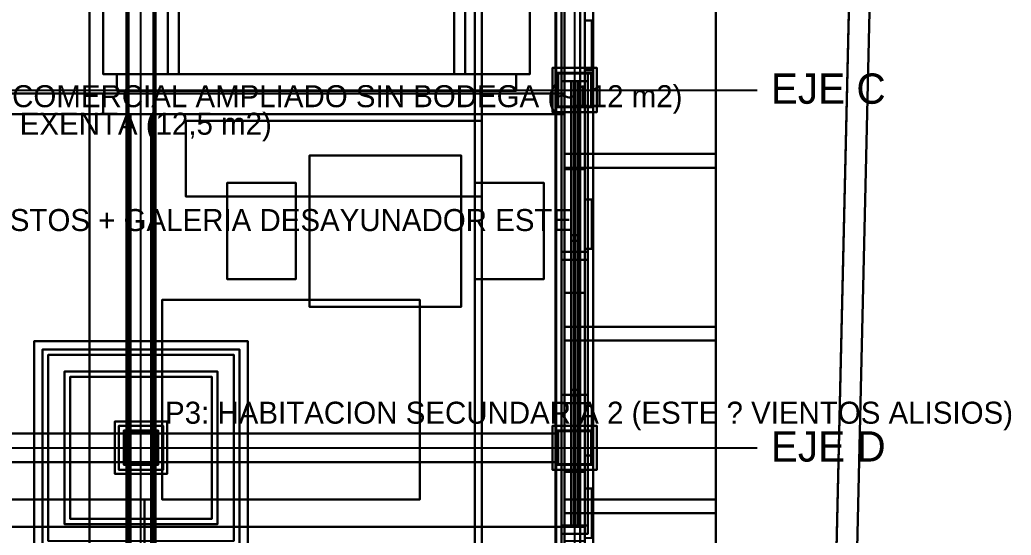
# Model space of a CAD drawing. Header units: metres. Extents: x -1 to 116, y -1 to 42.
# Drawn here: x 5.04 to 12.25, y 14.39 to 18.13 of the extents above; entities that cross this region are included whole.
import ezdxf

# ---------------------------------------------------------------- set-up
doc = ezdxf.new("R2010")
doc.units = ezdxf.units.M
for name, color, linetype in [('CARPINTERIA_RUSTICA_3D', 8, 'CONTINUOUS'), ('CERCA_PERIMETRAL_3D', 8, 'CONTINUOUS'), ('CLARABOYA_VENTILADA_3D', 4, 'CONTINUOUS'), ('COLUMNAS_3D', 1, 'CONTINUOUS'), ('CUBIERTA_CHALET_3D', 9, 'CONTINUOUS'), ('EJES_ESTRUCTURALES', 1, 'CONTINUOUS'), ('ESTRUCTURA_MADERA_CHALET_3D', 34, 'CONTINUOUS'), ('LOSA_PISO_3D', 8, 'CONTINUOUS'), ('MUROS_EXTERIORES_3D', 7, 'CONTINUOUS'), ('P2_COLUMNAS_3D', 1, 'CONTINUOUS'), ('P2_LOSA_PISO_3D', 8, 'CONTINUOUS'), ('P2_MOBILIARIO_SOCIAL_3D', 34, 'CONTINUOUS'), ('P2_MUROS_EXT_3D', 34, 'CONTINUOUS'), ('P2_ROTULOS', 6, 'CONTINUOUS'), ('P3_COLUMNAS_METAL_NEGRO_3D', 8, 'CONTINUOUS'), ('P3_LOSA_STEELDECK_3D', 8, 'CONTINUOUS'), ('P3_MOBILIARIO_PRIVADO_3D', 34, 'CONTINUOUS'), ('P3_MUROS_EXT_3D', 34, 'CONTINUOUS'), ('P3_MUROS_INT_3D', 6, 'CONTINUOUS'), ('P3_ROTULOS', 5, 'CONTINUOUS'), ('PB_MOBILIARIO_COMERCIAL_3D', 34, 'CONTINUOUS'), ('PB_TIMBER_FRAME_3D', 30, 'CONTINUOUS'), ('PB_ZOCALO_PIEDRA_3D', 8, 'CONTINUOUS'), ('RAMPA_BODEGA_AV4_3D', 8, 'CONTINUOUS'), ('ROTULOS_TEXTO', 2, 'CONTINUOUS'), ('TERRENO_3D', 3, 'CONTINUOUS')]:
    doc.layers.add(name, color=color, linetype=linetype)

msp = doc.modelspace()

# ---------------------------------------------------------------- linework, layer by layer
at = {"layer": 'CARPINTERIA_RUSTICA_3D', "color": 34}
for points in [[(9.15, 17.77, 3.55), (9.2, 17.77, 3.55), (9.2, 18.13, 3.55), (9.15, 18.13, 3.55)], [(9.15, 17.77, 5.25), (9.2, 17.77, 5.25), (9.2, 18.13, 5.25), (9.15, 18.13, 5.25)], [(9.15, 18.13, 3.55), (9.2, 18.13, 3.55), (9.2, 18.13, 5.25), (9.15, 18.13, 5.25)], [(9.15, 17.77, 3.55), (9.15, 18.13, 3.55), (9.15, 18.13, 5.25), (9.15, 17.77, 5.25)], [(9.2, 17.77, 3.55), (9.2, 18.13, 3.55), (9.2, 18.13, 5.25), (9.2, 17.77, 5.25)], [(8.98, 15.35, 3.55), (9.17, 15.35, 3.55), (9.17, 17.75, 3.55), (8.98, 17.75, 3.55)], [(8.98, 15.35, 3.61), (9.17, 15.35, 3.61), (9.17, 17.75, 3.61), (8.98, 17.75, 3.61)], [(8.98, 17.75, 3.55), (9.17, 17.75, 3.55), (9.17, 17.75, 3.61), (8.98, 17.75, 3.61)], [(8.98, 15.35, 3.55), (8.98, 17.75, 3.55), (8.98, 17.75, 3.61), (8.98, 15.35, 3.61)], [(8.98, 15.35, 5.19), (9.17, 15.35, 5.19), (9.17, 17.75, 5.19), (8.98, 17.75, 5.19)], [(8.98, 15.35, 5.25), (9.17, 15.35, 5.25), (9.17, 17.75, 5.25), (8.98, 17.75, 5.25)], [(8.98, 17.75, 5.19), (9.17, 17.75, 5.19), (9.17, 17.75, 5.25), (8.98, 17.75, 5.25)], [(8.98, 15.35, 5.19), (8.98, 17.75, 5.19), (8.98, 17.75, 5.25), (8.98, 15.35, 5.25)], [(8.98, 17.69, 3.61), (9.17, 17.69, 3.61), (9.17, 17.75, 3.61), (8.98, 17.75, 3.61)], [(8.98, 17.69, 5.19), (9.17, 17.69, 5.19), (9.17, 17.75, 5.19), (8.98, 17.75, 5.19)], [(8.98, 17.75, 3.61), (9.17, 17.75, 3.61), (9.17, 17.75, 5.19), (8.98, 17.75, 5.19)], [(8.98, 17.69, 3.61), (8.98, 17.75, 3.61), (8.98, 17.75, 5.19), (8.98, 17.69, 5.19)], [(9.15, 17.77, 3.55), (9.2, 17.77, 3.55), (9.2, 17.77, 5.25), (9.15, 17.77, 5.25)], [(9.17, 15.35, 3.55), (9.17, 17.75, 3.55), (9.17, 17.75, 3.61), (9.17, 15.35, 3.61)], [(9.17, 15.35, 5.19), (9.17, 17.75, 5.19), (9.17, 17.75, 5.25), (9.17, 15.35, 5.25)], [(9.17, 17.69, 3.61), (9.17, 17.75, 3.61), (9.17, 17.75, 5.19), (9.17, 17.69, 5.19)], [(8.98, 17.69, 3.61), (9.17, 17.69, 3.61), (9.17, 17.69, 5.19), (8.98, 17.69, 5.19)], [(9.05, 15.41, 4.38), (9.1, 15.41, 4.38), (9.1, 17.69, 4.38), (9.05, 17.69, 4.38)], [(9.05, 15.41, 4.42), (9.1, 15.41, 4.42), (9.1, 17.69, 4.42), (9.05, 17.69, 4.42)], [(9.05, 17.69, 4.38), (9.1, 17.69, 4.38), (9.1, 17.69, 4.42), (9.05, 17.69, 4.42)], [(9.05, 15.41, 4.38), (9.05, 17.69, 4.38), (9.05, 17.69, 4.42), (9.05, 15.41, 4.42)], [(9.1, 15.41, 4.38), (9.1, 17.69, 4.38), (9.1, 17.69, 4.42), (9.1, 15.41, 4.42)], [(9.15, 16.47, 6.9), (9.2, 16.47, 6.9), (9.2, 16.83, 6.9), (9.15, 16.83, 6.9)], [(9.15, 16.47, 8.15), (9.2, 16.47, 8.15), (9.2, 16.83, 8.15), (9.15, 16.83, 8.15)], [(9.15, 16.83, 6.9), (9.2, 16.83, 6.9), (9.2, 16.83, 8.15), (9.15, 16.83, 8.15)], [(9.15, 16.47, 6.9), (9.15, 16.83, 6.9), (9.15, 16.83, 8.15), (9.15, 16.47, 8.15)], [(9.2, 16.47, 6.9), (9.2, 16.83, 6.9), (9.2, 16.83, 8.15), (9.2, 16.47, 8.15)], [(9.05, 16.53, 3.61), (9.1, 16.53, 3.61), (9.1, 16.57, 3.61), (9.05, 16.57, 3.61)], [(9.05, 16.53, 5.19), (9.1, 16.53, 5.19), (9.1, 16.57, 5.19), (9.05, 16.57, 5.19)], [(9.05, 16.57, 3.61), (9.1, 16.57, 3.61), (9.1, 16.57, 5.19), (9.05, 16.57, 5.19)], [(9.05, 16.53, 3.61), (9.05, 16.57, 3.61), (9.05, 16.57, 5.19), (9.05, 16.53, 5.19)], [(9.1, 16.53, 3.61), (9.1, 16.57, 3.61), (9.1, 16.57, 5.19), (9.1, 16.53, 5.19)], [(9.05, 16.53, 3.61), (9.1, 16.53, 3.61), (9.1, 16.53, 5.19), (9.05, 16.53, 5.19)], [(8.98, 14.4, 6.9), (9.17, 14.4, 6.9), (9.17, 16.45, 6.9), (8.98, 16.45, 6.9)], [(8.98, 14.4, 6.96), (9.17, 14.4, 6.96), (9.17, 16.45, 6.96), (8.98, 16.45, 6.96)], [(8.98, 16.45, 6.9), (9.17, 16.45, 6.9), (9.17, 16.45, 6.96), (8.98, 16.45, 6.96)], [(8.98, 14.4, 6.9), (8.98, 16.45, 6.9), (8.98, 16.45, 6.96), (8.98, 14.4, 6.96)], [(8.98, 14.4, 8.09), (9.17, 14.4, 8.09), (9.17, 16.45, 8.09), (8.98, 16.45, 8.09)], [(8.98, 14.4, 8.15), (9.17, 14.4, 8.15), (9.17, 16.45, 8.15), (8.98, 16.45, 8.15)], [(8.98, 16.45, 8.09), (9.17, 16.45, 8.09), (9.17, 16.45, 8.15), (8.98, 16.45, 8.15)], [(8.98, 14.4, 8.09), (8.98, 16.45, 8.09), (8.98, 16.45, 8.15), (8.98, 14.4, 8.15)], [(8.98, 16.39, 6.96), (9.17, 16.39, 6.96), (9.17, 16.45, 6.96), (8.98, 16.45, 6.96)], [(8.98, 16.39, 8.09), (9.17, 16.39, 8.09), (9.17, 16.45, 8.09), (8.98, 16.45, 8.09)], [(8.98, 16.45, 6.96), (9.17, 16.45, 6.96), (9.17, 16.45, 8.09), (8.98, 16.45, 8.09)], [(8.98, 16.39, 6.96), (8.98, 16.45, 6.96), (8.98, 16.45, 8.09), (8.98, 16.39, 8.09)], [(9.15, 16.47, 6.9), (9.2, 16.47, 6.9), (9.2, 16.47, 8.15), (9.15, 16.47, 8.15)], [(9.17, 14.4, 6.9), (9.17, 16.45, 6.9), (9.17, 16.45, 6.96), (9.17, 14.4, 6.96)], [(9.17, 14.4, 8.09), (9.17, 16.45, 8.09), (9.17, 16.45, 8.15), (9.17, 14.4, 8.15)], [(9.17, 16.39, 6.96), (9.17, 16.45, 6.96), (9.17, 16.45, 8.09), (9.17, 16.39, 8.09)], [(8.98, 16.39, 6.96), (9.17, 16.39, 6.96), (9.17, 16.39, 8.09), (8.98, 16.39, 8.09)], [(9.05, 14.46, 7.505), (9.1, 14.46, 7.505), (9.1, 16.39, 7.505), (9.05, 16.39, 7.505)], [(9.05, 14.46, 7.545), (9.1, 14.46, 7.545), (9.1, 16.39, 7.545), (9.05, 16.39, 7.545)], [(9.05, 16.39, 7.505), (9.1, 16.39, 7.505), (9.1, 16.39, 7.545), (9.05, 16.39, 7.545)], [(9.05, 14.46, 7.505), (9.05, 16.39, 7.505), (9.05, 16.39, 7.545), (9.05, 14.46, 7.545)], [(9.1, 14.46, 7.505), (9.1, 16.39, 7.505), (9.1, 16.39, 7.545), (9.1, 14.46, 7.545)], [(8.98, 15.35, 3.61), (9.17, 15.35, 3.61), (9.17, 15.41, 3.61), (8.98, 15.41, 3.61)], [(8.98, 15.35, 5.19), (9.17, 15.35, 5.19), (9.17, 15.41, 5.19), (8.98, 15.41, 5.19)], [(8.98, 15.41, 3.61), (9.17, 15.41, 3.61), (9.17, 15.41, 5.19), (8.98, 15.41, 5.19)], [(8.98, 15.35, 3.61), (8.98, 15.41, 3.61), (8.98, 15.41, 5.19), (8.98, 15.35, 5.19)], [(9.05, 15.405, 6.96), (9.1, 15.405, 6.96), (9.1, 15.445, 6.96), (9.05, 15.445, 6.96)], [(9.05, 15.405, 8.09), (9.1, 15.405, 8.09), (9.1, 15.445, 8.09), (9.05, 15.445, 8.09)], [(9.05, 15.445, 6.96), (9.1, 15.445, 6.96), (9.1, 15.445, 8.09), (9.05, 15.445, 8.09)], [(9.05, 15.405, 6.96), (9.05, 15.445, 6.96), (9.05, 15.445, 8.09), (9.05, 15.405, 8.09)], [(9.05, 15.41, 4.38), (9.1, 15.41, 4.38), (9.1, 15.41, 4.42), (9.05, 15.41, 4.42)], [(9.1, 15.405, 6.96), (9.1, 15.445, 6.96), (9.1, 15.445, 8.09), (9.1, 15.405, 8.09)], [(9.17, 15.35, 3.61), (9.17, 15.41, 3.61), (9.17, 15.41, 5.19), (9.17, 15.35, 5.19)], [(8.98, 15.35, 3.55), (9.17, 15.35, 3.55), (9.17, 15.35, 3.61), (8.98, 15.35, 3.61)], [(8.98, 15.35, 5.19), (9.17, 15.35, 5.19), (9.17, 15.35, 5.25), (8.98, 15.35, 5.25)], [(8.98, 15.35, 3.61), (9.17, 15.35, 3.61), (9.17, 15.35, 5.19), (8.98, 15.35, 5.19)], [(9.05, 15.405, 6.96), (9.1, 15.405, 6.96), (9.1, 15.405, 8.09), (9.05, 15.405, 8.09)], [(9.15, 14.97, 3.55), (9.2, 14.97, 3.55), (9.2, 15.33, 3.55), (9.15, 15.33, 3.55)], [(9.15, 14.97, 5.25), (9.2, 14.97, 5.25), (9.2, 15.33, 5.25), (9.15, 15.33, 5.25)], [(9.15, 15.33, 3.55), (9.2, 15.33, 3.55), (9.2, 15.33, 5.25), (9.15, 15.33, 5.25)], [(9.15, 14.97, 3.55), (9.15, 15.33, 3.55), (9.15, 15.33, 5.25), (9.15, 14.97, 5.25)], [(9.2, 14.97, 3.55), (9.2, 15.33, 3.55), (9.2, 15.33, 5.25), (9.2, 14.97, 5.25)], [(9.15, 14.97, 3.55), (9.2, 14.97, 3.55), (9.2, 14.97, 5.25), (9.15, 14.97, 5.25)], [(9.15, 14.37, 3.85), (9.2, 14.37, 3.85), (9.2, 14.73, 3.85), (9.15, 14.73, 3.85)], [(9.15, 14.37, 5.25), (9.2, 14.37, 5.25), (9.2, 14.73, 5.25), (9.15, 14.73, 5.25)], [(9.15, 14.73, 3.85), (9.2, 14.73, 3.85), (9.2, 14.73, 5.25), (9.15, 14.73, 5.25)], [(9.15, 14.37, 3.85), (9.15, 14.73, 3.85), (9.15, 14.73, 5.25), (9.15, 14.37, 5.25)], [(9.2, 14.37, 3.85), (9.2, 14.73, 3.85), (9.2, 14.73, 5.25), (9.2, 14.37, 5.25)], [(8.98, 14.4, 6.96), (9.17, 14.4, 6.96), (9.17, 14.46, 6.96), (8.98, 14.46, 6.96)], [(8.98, 14.4, 8.09), (9.17, 14.4, 8.09), (9.17, 14.46, 8.09), (8.98, 14.46, 8.09)], [(8.98, 14.46, 6.96), (9.17, 14.46, 6.96), (9.17, 14.46, 8.09), (8.98, 14.46, 8.09)], [(8.98, 14.4, 6.96), (8.98, 14.46, 6.96), (8.98, 14.46, 8.09), (8.98, 14.4, 8.09)], [(9.05, 14.46, 7.505), (9.1, 14.46, 7.505), (9.1, 14.46, 7.545), (9.05, 14.46, 7.545)], [(9.17, 14.4, 6.96), (9.17, 14.46, 6.96), (9.17, 14.46, 8.09), (9.17, 14.4, 8.09)], [(8.98, 14.4, 6.9), (9.17, 14.4, 6.9), (9.17, 14.4, 6.96), (8.98, 14.4, 6.96)], [(8.98, 14.4, 8.09), (9.17, 14.4, 8.09), (9.17, 14.4, 8.15), (8.98, 14.4, 8.15)], [(8.98, 14.4, 6.96), (9.17, 14.4, 6.96), (9.17, 14.4, 8.09), (8.98, 14.4, 8.09)]]:
    msp.add_3dface(points, dxfattribs=at)
at = {"layer": 'CARPINTERIA_RUSTICA_3D', "color": 4}
for points in [[(9.07, 15.41, 3.61), (9.08, 15.41, 3.61), (9.08, 17.69, 3.61), (9.07, 17.69, 3.61)], [(9.07, 15.41, 5.19), (9.08, 15.41, 5.19), (9.08, 17.69, 5.19), (9.07, 17.69, 5.19)], [(9.07, 17.69, 3.61), (9.08, 17.69, 3.61), (9.08, 17.69, 5.19), (9.07, 17.69, 5.19)], [(9.07, 15.41, 3.61), (9.07, 17.69, 3.61), (9.07, 17.69, 5.19), (9.07, 15.41, 5.19)], [(9.08, 15.41, 3.61), (9.08, 17.69, 3.61), (9.08, 17.69, 5.19), (9.08, 15.41, 5.19)], [(9.07, 14.46, 6.96), (9.08, 14.46, 6.96), (9.08, 16.39, 6.96), (9.07, 16.39, 6.96)], [(9.07, 14.46, 8.09), (9.08, 14.46, 8.09), (9.08, 16.39, 8.09), (9.07, 16.39, 8.09)], [(9.07, 16.39, 6.96), (9.08, 16.39, 6.96), (9.08, 16.39, 8.09), (9.07, 16.39, 8.09)], [(9.07, 14.46, 6.96), (9.07, 16.39, 6.96), (9.07, 16.39, 8.09), (9.07, 14.46, 8.09)], [(9.08, 14.46, 6.96), (9.08, 16.39, 6.96), (9.08, 16.39, 8.09), (9.08, 14.46, 8.09)], [(9.07, 15.41, 3.61), (9.08, 15.41, 3.61), (9.08, 15.41, 5.19), (9.07, 15.41, 5.19)], [(9.07, 14.46, 6.96), (9.08, 14.46, 6.96), (9.08, 14.46, 8.09), (9.07, 14.46, 8.09)]]:
    msp.add_3dface(points, dxfattribs=at)
at = {"layer": 'CERCA_PERIMETRAL_3D', "color": 8}
for points in [[(10.8437, 8.5, -2.55), (10.9937, 8.5, -2.55), (11.3703, 24.9409), (11.2203, 24.9409)], [(10.8437, 8.5, -0.35), (10.9937, 8.5, -0.35), (11.3703, 24.9409, 2.2), (11.2203, 24.9409, 2.2)], [(10.8437, 8.5, -2.55), (11.2203, 24.9409), (11.2203, 24.9409, 2.2), (10.8437, 8.5, -0.35)], [(10.9937, 8.5, -2.55), (11.3703, 24.9409), (11.3703, 24.9409, 2.2), (10.9937, 8.5, -0.35)]]:
    msp.add_3dface(points, dxfattribs=at)
at = {"layer": 'CLARABOYA_VENTILADA_3D', "color": 9}
for points in [[(4, 8.15, 12.4994), (5.95, 8.15, 12.3194), (5.95, 14.65, 12.3194), (4, 14.65, 12.4994)], [(4, 8.15, 12.5994), (5.95, 8.15, 12.4194), (5.95, 14.65, 12.4194), (4, 14.65, 12.5994)], [(4, 14.65, 12.4994), (5.95, 14.65, 12.3194), (5.95, 14.65, 12.4194), (4, 14.65, 12.5994)], [(5.95, 8.15, 12.3194), (5.95, 14.65, 12.3194), (5.95, 14.65, 12.4194), (5.95, 8.15, 12.4194)]]:
    msp.add_3dface(points, dxfattribs=at)
at = {"layer": 'COLUMNAS_3D', "color": 1}
for points in [[(8.95, 17.5), (9.2, 17.5), (9.2, 17.75), (8.95, 17.75)], [(8.95, 17.5, 2.85), (9.2, 17.5, 2.85), (9.2, 17.75, 2.85), (8.95, 17.75, 2.85)], [(8.95, 17.75), (9.2, 17.75), (9.2, 17.75, 2.85), (8.95, 17.75, 2.85)], [(8.95, 17.5), (8.95, 17.75), (8.95, 17.75, 2.85), (8.95, 17.5, 2.85)], [(9.2, 17.5), (9.2, 17.75), (9.2, 17.75, 2.85), (9.2, 17.5, 2.85)], [(8.95, 17.5), (9.2, 17.5), (9.2, 17.5, 2.85), (8.95, 17.5, 2.85)], [(5.8, 14.9), (6.05, 14.9), (6.05, 15.15), (5.8, 15.15)], [(5.8, 14.9, 2.85), (6.05, 14.9, 2.85), (6.05, 15.15, 2.85), (5.8, 15.15, 2.85)], [(5.8, 15.15), (6.05, 15.15), (6.05, 15.15, 2.85), (5.8, 15.15, 2.85)], [(5.8, 14.9), (5.8, 15.15), (5.8, 15.15, 2.85), (5.8, 14.9, 2.85)], [(6.05, 14.9), (6.05, 15.15), (6.05, 15.15, 2.85), (6.05, 14.9, 2.85)], [(8.95, 14.9), (9.2, 14.9), (9.2, 15.15), (8.95, 15.15)], [(8.95, 14.9, 2.85), (9.2, 14.9, 2.85), (9.2, 15.15, 2.85), (8.95, 15.15, 2.85)], [(8.95, 15.15), (9.2, 15.15), (9.2, 15.15, 2.85), (8.95, 15.15, 2.85)], [(8.95, 14.9), (8.95, 15.15), (8.95, 15.15, 2.85), (8.95, 14.9, 2.85)], [(9.2, 14.9), (9.2, 15.15), (9.2, 15.15, 2.85), (9.2, 14.9, 2.85)], [(5.8, 14.9), (6.05, 14.9), (6.05, 14.9, 2.85), (5.8, 14.9, 2.85)], [(8.95, 14.9), (9.2, 14.9), (9.2, 14.9, 2.85), (8.95, 14.9, 2.85)]]:
    msp.add_3dface(points, dxfattribs=at)
at = {"layer": 'CUBIERTA_CHALET_3D', "color": 9}
for points in [[(4.85, 14.3, 11.6994), (5.55, 14.3, 11.262), (5.55, 24.71, 11.262), (4.85, 24.71, 11.6994)], [(4.85, 14.3, 11.8794), (5.55, 14.3, 11.442), (5.55, 24.71, 11.442), (4.85, 24.71, 11.8794)], [(5.55, 2, 11.262), (10.1, 2, 8.4189), (10.1, 24.71, 8.4189), (5.55, 24.71, 11.262)], [(5.55, 2, 11.442), (10.1, 2, 8.5989), (10.1, 24.71, 8.5989), (5.55, 24.71, 11.442)], [(5.55, 2, 11.262), (5.55, 24.71, 11.262), (5.55, 24.71, 11.442), (5.55, 2, 11.442)], [(5.55, 14.3, 11.262), (5.55, 24.71, 11.262), (5.55, 24.71, 11.442), (5.55, 14.3, 11.442)], [(10.1, 2, 8.4189), (10.1, 24.71, 8.4189), (10.1, 24.71, 8.5989), (10.1, 2, 8.5989)]]:
    msp.add_3dface(points, dxfattribs=at)
at = {"layer": 'EJES_ESTRUCTURALES', "color": 1}
for p, q in [((5.925, 1.8), (5.925, 25.51)), ((9.075, 1.8), (9.075, 25.51)), ((-0.6, 17.625), (10.4, 17.625)), ((-0.6, 15.025), (10.4, 15.025))]:
    msp.add_line(p, q, dxfattribs=at)
at = {"layer": 'ESTRUCTURA_MADERA_CHALET_3D', "color": 34}
for points in [[(9, 17.06, 8.9662), (10.1, 17.06, 8.2789), (10.1, 17.16, 8.2789), (9, 17.16, 8.9662)], [(9, 17.06, 9.1062), (10.1, 17.06, 8.4189), (10.1, 17.16, 8.4189), (9, 17.16, 9.1062)], [(9, 17.16, 8.9662), (10.1, 17.16, 8.2789), (10.1, 17.16, 8.4189), (9, 17.16, 9.1062)], [(9, 17.06, 8.9662), (9, 17.16, 8.9662), (9, 17.16, 9.1062), (9, 17.06, 9.1062)], [(10.1, 17.06, 8.2789), (10.1, 17.16, 8.2789), (10.1, 17.16, 8.4189), (10.1, 17.06, 8.4189)], [(9, 17.06, 8.9662), (10.1, 17.06, 8.2789), (10.1, 17.06, 8.4189), (9, 17.06, 9.1062)], [(9, 15.805, 8.9662), (10.1, 15.805, 8.2789), (10.1, 15.905, 8.2789), (9, 15.905, 8.9662)], [(9, 15.805, 9.1062), (10.1, 15.805, 8.4189), (10.1, 15.905, 8.4189), (9, 15.905, 9.1062)], [(9, 15.905, 8.9662), (10.1, 15.905, 8.2789), (10.1, 15.905, 8.4189), (9, 15.905, 9.1062)], [(9, 15.805, 8.9662), (9, 15.905, 8.9662), (9, 15.905, 9.1062), (9, 15.805, 9.1062)], [(10.1, 15.805, 8.2789), (10.1, 15.905, 8.2789), (10.1, 15.905, 8.4189), (10.1, 15.805, 8.4189)], [(9, 15.805, 8.9662), (10.1, 15.805, 8.2789), (10.1, 15.805, 8.4189), (9, 15.805, 9.1062)], [(9, 14.55, 8.9662), (10.1, 14.55, 8.2789), (10.1, 14.65, 8.2789), (9, 14.65, 8.9662)], [(9, 14.55, 9.1062), (10.1, 14.55, 8.4189), (10.1, 14.65, 8.4189), (9, 14.65, 9.1062)], [(9, 14.65, 8.9662), (10.1, 14.65, 8.2789), (10.1, 14.65, 8.4189), (9, 14.65, 9.1062)], [(9, 14.55, 8.9662), (9, 14.65, 8.9662), (9, 14.65, 9.1062), (9, 14.55, 9.1062)], [(10.1, 14.55, 8.2789), (10.1, 14.65, 8.2789), (10.1, 14.65, 8.4189), (10.1, 14.55, 8.4189)], [(9, 14.55, 8.9662), (10.1, 14.55, 8.2789), (10.1, 14.55, 8.4189), (9, 14.55, 9.1062)], [(0.45, 14.3, 8.67), (9.15, 14.3, 8.67), (9.15, 14.45, 8.67), (0.45, 14.45, 8.67)], [(0.45, 14.3, 8.85), (9.15, 14.3, 8.85), (9.15, 14.45, 8.85), (0.45, 14.45, 8.85)], [(0.45, 14.45, 8.67), (9.15, 14.45, 8.67), (9.15, 14.45, 8.85), (0.45, 14.45, 8.85)], [(9.15, 14.3, 8.67), (9.15, 14.45, 8.67), (9.15, 14.45, 8.85), (9.15, 14.3, 8.85)]]:
    msp.add_3dface(points, dxfattribs=at)
at = {"layer": 'LOSA_PISO_3D', "color": 8}
for points in [[(0.15, 10.35, -0.15), (9.15, 10.35, -0.15), (9.15, 24.71, -0.15), (0.15, 24.71, -0.15)], [(0.15, 10.35), (9.15, 10.35), (9.15, 24.71), (0.15, 24.71)], [(9.15, 10.35, -0.15), (9.15, 24.71, -0.15), (9.15, 24.71), (9.15, 10.35)]]:
    msp.add_3dface(points, dxfattribs=at)
at = {"layer": 'MUROS_EXTERIORES_3D', "color": 7}
for points in [[(9, 11.3, -2.55), (9.15, 11.3, -2.55), (9.15, 22.5), (9, 22.5)], [(9, 11.3), (9.15, 11.3), (9.15, 22.5), (9, 22.5)], [(9, 11.3, -2.55), (9, 22.5), (9, 22.5), (9, 11.3)], [(9.15, 11.3, -2.55), (9.15, 22.5), (9.15, 22.5), (9.15, 11.3)], [(9, 17.05), (9.15, 17.05), (9.15, 18.5), (9, 18.5)], [(9, 17.05, 2.85), (9.15, 17.05, 2.85), (9.15, 18.5, 2.85), (9, 18.5, 2.85)], [(9, 17.05), (9, 18.5), (9, 18.5, 2.85), (9, 17.05, 2.85)], [(9.15, 17.05), (9.15, 18.5), (9.15, 18.5, 2.85), (9.15, 17.05, 2.85)], [(9, 16.15), (9.15, 16.15), (9.15, 17.05), (9, 17.05)], [(9, 16.15, 1.1), (9.15, 16.15, 1.1), (9.15, 17.05, 1.1), (9, 17.05, 1.1)], [(9, 17.05), (9.15, 17.05), (9.15, 17.05, 1.1), (9, 17.05, 1.1)], [(9, 16.15), (9, 17.05), (9, 17.05, 1.1), (9, 16.15, 1.1)], [(9, 16.15, 2), (9.15, 16.15, 2), (9.15, 17.05, 2), (9, 17.05, 2)], [(9, 16.15, 2.85), (9.15, 16.15, 2.85), (9.15, 17.05, 2.85), (9, 17.05, 2.85)], [(9, 17.05, 2), (9.15, 17.05, 2), (9.15, 17.05, 2.85), (9, 17.05, 2.85)], [(9, 16.15, 2), (9, 17.05, 2), (9, 17.05, 2.85), (9, 16.15, 2.85)], [(9, 17.05), (9.15, 17.05), (9.15, 17.05, 2.85), (9, 17.05, 2.85)], [(9.15, 16.15), (9.15, 17.05), (9.15, 17.05, 1.1), (9.15, 16.15, 1.1)], [(9.15, 16.15, 2), (9.15, 17.05, 2), (9.15, 17.05, 2.85), (9.15, 16.15, 2.85)], [(9, 14.85), (9.15, 14.85), (9.15, 16.15), (9, 16.15)], [(9, 14.85, 2.85), (9.15, 14.85, 2.85), (9.15, 16.15, 2.85), (9, 16.15, 2.85)], [(9, 16.15), (9.15, 16.15), (9.15, 16.15, 2.85), (9, 16.15, 2.85)], [(9, 14.85), (9, 16.15), (9, 16.15, 2.85), (9, 14.85, 2.85)], [(9, 16.15), (9.15, 16.15), (9.15, 16.15, 1.1), (9, 16.15, 1.1)], [(9, 16.15, 2), (9.15, 16.15, 2), (9.15, 16.15, 2.85), (9, 16.15, 2.85)], [(9.15, 14.85), (9.15, 16.15), (9.15, 16.15, 2.85), (9.15, 14.85, 2.85)], [(9, 12.65), (9.15, 12.65), (9.15, 14.85), (9, 14.85)], [(9, 12.65, 1), (9.15, 12.65, 1), (9.15, 14.85, 1), (9, 14.85, 1)], [(9, 14.85), (9.15, 14.85), (9.15, 14.85, 1), (9, 14.85, 1)], [(9, 12.65), (9, 14.85), (9, 14.85, 1), (9, 12.65, 1)], [(9, 12.65, 2.1), (9.15, 12.65, 2.1), (9.15, 14.85, 2.1), (9, 14.85, 2.1)], [(9, 12.65, 2.85), (9.15, 12.65, 2.85), (9.15, 14.85, 2.85), (9, 14.85, 2.85)], [(9, 14.85, 2.1), (9.15, 14.85, 2.1), (9.15, 14.85, 2.85), (9, 14.85, 2.85)], [(9, 12.65, 2.1), (9, 14.85, 2.1), (9, 14.85, 2.85), (9, 12.65, 2.85)], [(9, 14.85), (9.15, 14.85), (9.15, 14.85, 2.85), (9, 14.85, 2.85)], [(9.15, 12.65), (9.15, 14.85), (9.15, 14.85, 1), (9.15, 12.65, 1)], [(9.15, 12.65, 2.1), (9.15, 14.85, 2.1), (9.15, 14.85, 2.85), (9.15, 12.65, 2.85)]]:
    msp.add_3dface(points, dxfattribs=at)
at = {"layer": 'P2_COLUMNAS_3D', "color": 1}
for points in [[(8.95, 17.5, 3), (9.2, 17.5, 3), (9.2, 17.75, 3), (8.95, 17.75, 3)], [(8.95, 17.5, 5.85), (9.2, 17.5, 5.85), (9.2, 17.75, 5.85), (8.95, 17.75, 5.85)], [(8.95, 17.75, 3), (9.2, 17.75, 3), (9.2, 17.75, 5.85), (8.95, 17.75, 5.85)], [(8.95, 17.5, 3), (8.95, 17.75, 3), (8.95, 17.75, 5.85), (8.95, 17.5, 5.85)], [(9.2, 17.5, 3), (9.2, 17.75, 3), (9.2, 17.75, 5.85), (9.2, 17.5, 5.85)], [(8.95, 17.5, 3), (9.2, 17.5, 3), (9.2, 17.5, 5.85), (8.95, 17.5, 5.85)], [(5.8, 14.9, 3), (6.05, 14.9, 3), (6.05, 15.15, 3), (5.8, 15.15, 3)], [(5.8, 14.9, 5.85), (6.05, 14.9, 5.85), (6.05, 15.15, 5.85), (5.8, 15.15, 5.85)], [(5.8, 15.15, 3), (6.05, 15.15, 3), (6.05, 15.15, 5.85), (5.8, 15.15, 5.85)], [(5.8, 14.9, 3), (5.8, 15.15, 3), (5.8, 15.15, 5.85), (5.8, 14.9, 5.85)], [(6.05, 14.9, 3), (6.05, 15.15, 3), (6.05, 15.15, 5.85), (6.05, 14.9, 5.85)], [(8.95, 14.9, 3), (9.2, 14.9, 3), (9.2, 15.15, 3), (8.95, 15.15, 3)], [(8.95, 14.9, 5.85), (9.2, 14.9, 5.85), (9.2, 15.15, 5.85), (8.95, 15.15, 5.85)], [(8.95, 15.15, 3), (9.2, 15.15, 3), (9.2, 15.15, 5.85), (8.95, 15.15, 5.85)], [(8.95, 14.9, 3), (8.95, 15.15, 3), (8.95, 15.15, 5.85), (8.95, 14.9, 5.85)], [(9.2, 14.9, 3), (9.2, 15.15, 3), (9.2, 15.15, 5.85), (9.2, 14.9, 5.85)], [(5.8, 14.9, 3), (6.05, 14.9, 3), (6.05, 14.9, 5.85), (5.8, 14.9, 5.85)], [(8.95, 14.9, 3), (9.2, 14.9, 3), (9.2, 14.9, 5.85), (8.95, 14.9, 5.85)]]:
    msp.add_3dface(points, dxfattribs=at)
at = {"layer": 'P2_LOSA_PISO_3D', "color": 8}
for points in [[(0.15, 10.35, 2.85), (9.15, 10.35, 2.85), (9.15, 24.71, 2.85), (0.15, 24.71, 2.85)], [(0.15, 10.35, 3), (9.15, 10.35, 3), (9.15, 24.71, 3), (0.15, 24.71, 3)], [(9.15, 10.35, 2.85), (9.15, 24.71, 2.85), (9.15, 24.71, 3), (9.15, 10.35, 3)]]:
    msp.add_3dface(points, dxfattribs=at)
at = {"layer": 'P2_MOBILIARIO_SOCIAL_3D', "color": 34}
for points in [[(7.15, 16.05, 3), (8.25, 16.05, 3), (8.25, 17.15, 3), (7.15, 17.15, 3)], [(7.15, 16.05, 3.75), (8.25, 16.05, 3.75), (8.25, 17.15, 3.75), (7.15, 17.15, 3.75)], [(7.15, 17.15, 3), (8.25, 17.15, 3), (8.25, 17.15, 3.75), (7.15, 17.15, 3.75)], [(7.15, 16.05, 3), (7.15, 17.15, 3), (7.15, 17.15, 3.75), (7.15, 16.05, 3.75)], [(8.25, 16.05, 3), (8.25, 17.15, 3), (8.25, 17.15, 3.75), (8.25, 16.05, 3.75)], [(7.15, 16.05, 3), (8.25, 16.05, 3), (8.25, 16.05, 3.75), (7.15, 16.05, 3.75)]]:
    msp.add_3dface(points, dxfattribs=at)
at = {"layer": 'P2_MOBILIARIO_SOCIAL_3D', "color": 30}
for points in [[(6.55, 16.25, 3), (7.05, 16.25, 3), (7.05, 16.95, 3), (6.55, 16.95, 3)], [(6.55, 16.25, 3.78), (7.05, 16.25, 3.78), (7.05, 16.95, 3.78), (6.55, 16.95, 3.78)], [(6.55, 16.95, 3), (7.05, 16.95, 3), (7.05, 16.95, 3.78), (6.55, 16.95, 3.78)], [(6.55, 16.25, 3), (6.55, 16.95, 3), (6.55, 16.95, 3.78), (6.55, 16.25, 3.78)], [(7.05, 16.25, 3), (7.05, 16.95, 3), (7.05, 16.95, 3.78), (7.05, 16.25, 3.78)], [(8.35, 16.25, 3), (8.85, 16.25, 3), (8.85, 16.95, 3), (8.35, 16.95, 3)], [(8.35, 16.25, 3.78), (8.85, 16.25, 3.78), (8.85, 16.95, 3.78), (8.35, 16.95, 3.78)], [(8.35, 16.95, 3), (8.85, 16.95, 3), (8.85, 16.95, 3.78), (8.35, 16.95, 3.78)], [(8.35, 16.25, 3), (8.35, 16.95, 3), (8.35, 16.95, 3.78), (8.35, 16.25, 3.78)], [(8.85, 16.25, 3), (8.85, 16.95, 3), (8.85, 16.95, 3.78), (8.85, 16.25, 3.78)], [(6.55, 16.25, 3), (7.05, 16.25, 3), (7.05, 16.25, 3.78), (6.55, 16.25, 3.78)], [(8.35, 16.25, 3), (8.85, 16.25, 3), (8.85, 16.25, 3.78), (8.35, 16.25, 3.78)]]:
    msp.add_3dface(points, dxfattribs=at)
at = {"layer": 'P2_MUROS_EXT_3D', "color": 34}
for points in [[(9, 17.75, 3), (9.15, 17.75, 3), (9.15, 19, 3), (9, 19, 3)], [(9, 17.75, 5.85), (9.15, 17.75, 5.85), (9.15, 19, 5.85), (9, 19, 5.85)], [(9, 17.75, 3), (9, 19, 3), (9, 19, 5.85), (9, 17.75, 5.85)], [(9.15, 17.75, 3), (9.15, 19, 3), (9.15, 19, 5.85), (9.15, 17.75, 5.85)], [(9, 15.35, 3), (9.15, 15.35, 3), (9.15, 17.75, 3), (9, 17.75, 3)], [(9, 15.35, 3.55), (9.15, 15.35, 3.55), (9.15, 17.75, 3.55), (9, 17.75, 3.55)], [(9, 17.75, 3), (9.15, 17.75, 3), (9.15, 17.75, 3.55), (9, 17.75, 3.55)], [(9, 15.35, 3), (9, 17.75, 3), (9, 17.75, 3.55), (9, 15.35, 3.55)], [(9, 15.35, 5.25), (9.15, 15.35, 5.25), (9.15, 17.75, 5.25), (9, 17.75, 5.25)], [(9, 15.35, 5.85), (9.15, 15.35, 5.85), (9.15, 17.75, 5.85), (9, 17.75, 5.85)], [(9, 17.75, 5.25), (9.15, 17.75, 5.25), (9.15, 17.75, 5.85), (9, 17.75, 5.85)], [(9, 15.35, 5.25), (9, 17.75, 5.25), (9, 17.75, 5.85), (9, 15.35, 5.85)], [(9, 17.75, 3), (9.15, 17.75, 3), (9.15, 17.75, 5.85), (9, 17.75, 5.85)], [(9.15, 15.35, 3), (9.15, 17.75, 3), (9.15, 17.75, 3.55), (9.15, 15.35, 3.55)], [(9.15, 15.35, 5.25), (9.15, 17.75, 5.25), (9.15, 17.75, 5.85), (9.15, 15.35, 5.85)], [(9, 14.35, 3), (9.15, 14.35, 3), (9.15, 15.35, 3), (9, 15.35, 3)], [(9, 14.35, 5.85), (9.15, 14.35, 5.85), (9.15, 15.35, 5.85), (9, 15.35, 5.85)], [(9, 15.35, 3), (9.15, 15.35, 3), (9.15, 15.35, 5.85), (9, 15.35, 5.85)], [(9, 14.35, 3), (9, 15.35, 3), (9, 15.35, 5.85), (9, 14.35, 5.85)], [(9, 15.35, 3), (9.15, 15.35, 3), (9.15, 15.35, 3.55), (9, 15.35, 3.55)], [(9, 15.35, 5.25), (9.15, 15.35, 5.25), (9.15, 15.35, 5.85), (9, 15.35, 5.85)], [(9.15, 14.35, 3), (9.15, 15.35, 3), (9.15, 15.35, 5.85), (9.15, 14.35, 5.85)]]:
    msp.add_3dface(points, dxfattribs=at)
at = {"layer": 'P3_COLUMNAS_METAL_NEGRO_3D', "color": 8}
for points in [[(5.835, 3.15, 5.8), (6.015, 3.15, 5.8), (6.015, 24.71, 5.8), (5.835, 24.71, 5.8)], [(5.835, 3.15, 5.85), (6.015, 3.15, 5.85), (6.015, 24.71, 5.85), (5.835, 24.71, 5.85)], [(5.835, 3.15, 5.8), (5.835, 24.71, 5.8), (5.835, 24.71, 5.85), (5.835, 3.15, 5.85)], [(6.015, 3.15, 5.8), (6.015, 24.71, 5.8), (6.015, 24.71, 5.85), (6.015, 3.15, 5.85)], [(8.935, 3.15, 5.8), (9.115, 3.15, 5.8), (9.115, 24.71, 5.8), (8.935, 24.71, 5.8)], [(8.935, 3.15, 5.85), (9.115, 3.15, 5.85), (9.115, 24.71, 5.85), (8.935, 24.71, 5.85)], [(8.935, 3.15, 5.8), (8.935, 24.71, 5.8), (8.935, 24.71, 5.85), (8.935, 3.15, 5.85)], [(9.115, 3.15, 5.8), (9.115, 24.71, 5.8), (9.115, 24.71, 5.85), (9.115, 3.15, 5.85)], [(8.915, 17.465, 6), (9.235, 17.465, 6), (9.235, 17.785, 6), (8.915, 17.785, 6)], [(8.915, 17.465, 6.03), (9.235, 17.465, 6.03), (9.235, 17.785, 6.03), (8.915, 17.785, 6.03)], [(8.915, 17.785, 6), (9.235, 17.785, 6), (9.235, 17.785, 6.03), (8.915, 17.785, 6.03)], [(8.915, 17.465, 6), (8.915, 17.785, 6), (8.915, 17.785, 6.03), (8.915, 17.465, 6.03)], [(8.955, 17.505, 6), (9.195, 17.505, 6), (9.195, 17.745, 6), (8.955, 17.745, 6)], [(8.955, 17.505, 8.85), (9.195, 17.505, 8.85), (9.195, 17.745, 8.85), (8.955, 17.745, 8.85)], [(8.955, 17.745, 6), (9.195, 17.745, 6), (9.195, 17.745, 8.85), (8.955, 17.745, 8.85)], [(8.955, 17.505, 6), (8.955, 17.745, 6), (8.955, 17.745, 8.85), (8.955, 17.505, 8.85)], [(9.195, 17.505, 6), (9.195, 17.745, 6), (9.195, 17.745, 8.85), (9.195, 17.505, 8.85)], [(9.235, 17.465, 6), (9.235, 17.785, 6), (9.235, 17.785, 6.03), (9.235, 17.465, 6.03)], [(8.955, 17.505, 6), (9.195, 17.505, 6), (9.195, 17.505, 8.85), (8.955, 17.505, 8.85)], [(8.915, 17.465, 6), (9.235, 17.465, 6), (9.235, 17.465, 6.03), (8.915, 17.465, 6.03)], [(5.765, 14.865, 6), (6.085, 14.865, 6), (6.085, 15.185, 6), (5.765, 15.185, 6)], [(5.765, 14.865, 6.03), (6.085, 14.865, 6.03), (6.085, 15.185, 6.03), (5.765, 15.185, 6.03)], [(5.765, 15.185, 6), (6.085, 15.185, 6), (6.085, 15.185, 6.03), (5.765, 15.185, 6.03)], [(5.765, 14.865, 6), (5.765, 15.185, 6), (5.765, 15.185, 6.03), (5.765, 14.865, 6.03)], [(5.805, 14.905, 6), (6.045, 14.905, 6), (6.045, 15.145, 6), (5.805, 15.145, 6)], [(5.805, 14.905, 8.85), (6.045, 14.905, 8.85), (6.045, 15.145, 8.85), (5.805, 15.145, 8.85)], [(5.805, 15.145, 6), (6.045, 15.145, 6), (6.045, 15.145, 8.85), (5.805, 15.145, 8.85)], [(5.805, 14.905, 6), (5.805, 15.145, 6), (5.805, 15.145, 8.85), (5.805, 14.905, 8.85)], [(6.045, 14.905, 6), (6.045, 15.145, 6), (6.045, 15.145, 8.85), (6.045, 14.905, 8.85)], [(6.085, 14.865, 6), (6.085, 15.185, 6), (6.085, 15.185, 6.03), (6.085, 14.865, 6.03)], [(8.915, 14.865, 6), (9.235, 14.865, 6), (9.235, 15.185, 6), (8.915, 15.185, 6)], [(8.915, 14.865, 6.03), (9.235, 14.865, 6.03), (9.235, 15.185, 6.03), (8.915, 15.185, 6.03)], [(8.915, 15.185, 6), (9.235, 15.185, 6), (9.235, 15.185, 6.03), (8.915, 15.185, 6.03)], [(8.915, 14.865, 6), (8.915, 15.185, 6), (8.915, 15.185, 6.03), (8.915, 14.865, 6.03)], [(8.955, 14.905, 6), (9.195, 14.905, 6), (9.195, 15.145, 6), (8.955, 15.145, 6)], [(8.955, 14.905, 8.85), (9.195, 14.905, 8.85), (9.195, 15.145, 8.85), (8.955, 15.145, 8.85)], [(8.955, 15.145, 6), (9.195, 15.145, 6), (9.195, 15.145, 8.85), (8.955, 15.145, 8.85)], [(8.955, 14.905, 6), (8.955, 15.145, 6), (8.955, 15.145, 8.85), (8.955, 14.905, 8.85)], [(9.195, 14.905, 6), (9.195, 15.145, 6), (9.195, 15.145, 8.85), (9.195, 14.905, 8.85)], [(9.235, 14.865, 6), (9.235, 15.185, 6), (9.235, 15.185, 6.03), (9.235, 14.865, 6.03)], [(5.805, 14.905, 6), (6.045, 14.905, 6), (6.045, 14.905, 8.85), (5.805, 14.905, 8.85)], [(8.955, 14.905, 6), (9.195, 14.905, 6), (9.195, 14.905, 8.85), (8.955, 14.905, 8.85)], [(5.765, 14.865, 6), (6.085, 14.865, 6), (6.085, 14.865, 6.03), (5.765, 14.865, 6.03)], [(8.915, 14.865, 6), (9.235, 14.865, 6), (9.235, 14.865, 6.03), (8.915, 14.865, 6.03)]]:
    msp.add_3dface(points, dxfattribs=at)
at = {"layer": 'P3_LOSA_STEELDECK_3D', "color": 8}
for points in [[(0.15, 10.4, 5.85), (9.15, 10.4, 5.85), (9.15, 24.71, 5.85), (0.15, 24.71, 5.85)], [(0.15, 10.4, 6), (9.15, 10.4, 6), (9.15, 24.71, 6), (0.15, 24.71, 6)], [(9.15, 10.4, 5.85), (9.15, 24.71, 5.85), (9.15, 24.71, 6), (9.15, 10.4, 6)]]:
    msp.add_3dface(points, dxfattribs=at)
at = {"layer": 'P3_MOBILIARIO_PRIVADO_3D', "color": 30}
for points in [[(6.2, 17.74, 6), (8.2, 17.74, 6), (8.2, 19.78, 6), (6.2, 19.78, 6)], [(6.2, 17.74, 6.58), (8.2, 17.74, 6.58), (8.2, 19.78, 6.58), (6.2, 19.78, 6.58)], [(6.2, 17.74, 6), (6.2, 19.78, 6), (6.2, 19.78, 6.58), (6.2, 17.74, 6.58)], [(8.2, 17.74, 6), (8.2, 19.78, 6), (8.2, 19.78, 6.58), (8.2, 17.74, 6.58)], [(6.2, 17.74, 6), (8.2, 17.74, 6), (8.2, 17.74, 6.58), (6.2, 17.74, 6.58)], [(6.08, 14.65, 6), (7.95, 14.65, 6), (7.95, 16.1, 6), (6.08, 16.1, 6)], [(6.08, 14.65, 6.55), (7.95, 14.65, 6.55), (7.95, 16.1, 6.55), (6.08, 16.1, 6.55)], [(6.08, 16.1, 6), (7.95, 16.1, 6), (7.95, 16.1, 6.55), (6.08, 16.1, 6.55)], [(6.08, 14.65, 6), (6.08, 16.1, 6), (6.08, 16.1, 6.55), (6.08, 14.65, 6.55)], [(7.95, 14.65, 6), (7.95, 16.1, 6), (7.95, 16.1, 6.55), (7.95, 14.65, 6.55)], [(6.08, 14.65, 6), (7.95, 14.65, 6), (7.95, 14.65, 6.55), (6.08, 14.65, 6.55)]]:
    msp.add_3dface(points, dxfattribs=at)
at = {"layer": 'P3_MOBILIARIO_PRIVADO_3D', "color": 34}
for points in [[(5.65, 17.74, 6), (6.12, 17.74, 6), (6.12, 18.22, 6), (5.65, 18.22, 6)], [(5.65, 17.74, 6.52), (6.12, 17.74, 6.52), (6.12, 18.22, 6.52), (5.65, 18.22, 6.52)], [(5.65, 17.74, 6), (5.65, 18.22, 6), (5.65, 18.22, 6.52), (5.65, 17.74, 6.52)], [(6.12, 17.74, 6), (6.12, 18.22, 6), (6.12, 18.22, 6.52), (6.12, 17.74, 6.52)], [(8.28, 17.74, 6), (8.75, 17.74, 6), (8.75, 18.22, 6), (8.28, 18.22, 6)], [(8.28, 17.74, 6.52), (8.75, 17.74, 6.52), (8.75, 18.22, 6.52), (8.28, 18.22, 6.52)], [(8.28, 17.74, 6), (8.28, 18.22, 6), (8.28, 18.22, 6.52), (8.28, 17.74, 6.52)], [(8.75, 17.74, 6), (8.75, 18.22, 6), (8.75, 18.22, 6.52), (8.75, 17.74, 6.52)], [(5.65, 17.74, 6), (6.12, 17.74, 6), (6.12, 17.74, 6.52), (5.65, 17.74, 6.52)], [(5.75, 17.62, 6), (8.65, 17.62, 6), (8.65, 17.74, 6), (5.75, 17.74, 6)], [(5.75, 17.62, 8.25), (8.65, 17.62, 8.25), (8.65, 17.74, 8.25), (5.75, 17.74, 8.25)], [(5.75, 17.74, 6), (8.65, 17.74, 6), (8.65, 17.74, 8.25), (5.75, 17.74, 8.25)], [(5.75, 17.62, 6), (5.75, 17.74, 6), (5.75, 17.74, 8.25), (5.75, 17.62, 8.25)], [(8.28, 17.74, 6), (8.75, 17.74, 6), (8.75, 17.74, 6.52), (8.28, 17.74, 6.52)], [(8.65, 17.62, 6), (8.65, 17.74, 6), (8.65, 17.74, 8.25), (8.65, 17.62, 8.25)], [(5.75, 17.62, 6), (8.65, 17.62, 6), (8.65, 17.62, 8.25), (5.75, 17.62, 8.25)], [(6.25, 16.85, 6), (8.4, 16.85, 6), (8.4, 17.4, 6), (6.25, 17.4, 6)], [(6.25, 16.85, 8.2), (8.4, 16.85, 8.2), (8.4, 17.4, 8.2), (6.25, 17.4, 8.2)], [(6.25, 17.4, 6), (8.4, 17.4, 6), (8.4, 17.4, 8.2), (6.25, 17.4, 8.2)], [(6.25, 16.85, 6), (6.25, 17.4, 6), (6.25, 17.4, 8.2), (6.25, 16.85, 8.2)], [(8.4, 16.85, 6), (8.4, 17.4, 6), (8.4, 17.4, 8.2), (8.4, 16.85, 8.2)], [(6.25, 16.85, 6), (8.4, 16.85, 6), (8.4, 16.85, 8.2), (6.25, 16.85, 8.2)]]:
    msp.add_3dface(points, dxfattribs=at)
at = {"layer": 'P3_MUROS_EXT_3D', "color": 34}
for points in [[(9, 16.45, 6), (9.15, 16.45, 6), (9.15, 18.75, 6), (9, 18.75, 6)], [(9, 16.45, 8.85), (9.15, 16.45, 8.85), (9.15, 18.75, 8.85), (9, 18.75, 8.85)], [(9, 16.45, 6), (9, 18.75, 6), (9, 18.75, 8.85), (9, 16.45, 8.85)], [(9.15, 16.45, 6), (9.15, 18.75, 6), (9.15, 18.75, 8.85), (9.15, 16.45, 8.85)], [(9, 14.4, 6), (9.15, 14.4, 6), (9.15, 16.45, 6), (9, 16.45, 6)], [(9, 14.4, 6.9), (9.15, 14.4, 6.9), (9.15, 16.45, 6.9), (9, 16.45, 6.9)], [(9, 16.45, 6), (9.15, 16.45, 6), (9.15, 16.45, 6.9), (9, 16.45, 6.9)], [(9, 14.4, 6), (9, 16.45, 6), (9, 16.45, 6.9), (9, 14.4, 6.9)], [(9, 14.4, 8.15), (9.15, 14.4, 8.15), (9.15, 16.45, 8.15), (9, 16.45, 8.15)], [(9, 14.4, 8.85), (9.15, 14.4, 8.85), (9.15, 16.45, 8.85), (9, 16.45, 8.85)], [(9, 16.45, 8.15), (9.15, 16.45, 8.15), (9.15, 16.45, 8.85), (9, 16.45, 8.85)], [(9, 14.4, 8.15), (9, 16.45, 8.15), (9, 16.45, 8.85), (9, 14.4, 8.85)], [(9, 16.45, 6), (9.15, 16.45, 6), (9.15, 16.45, 8.85), (9, 16.45, 8.85)], [(9.15, 14.4, 6), (9.15, 16.45, 6), (9.15, 16.45, 6.9), (9.15, 14.4, 6.9)], [(9.15, 14.4, 8.15), (9.15, 16.45, 8.15), (9.15, 16.45, 8.85), (9.15, 14.4, 8.85)], [(9, 12.25, 6), (9.15, 12.25, 6), (9.15, 14.4, 6), (9, 14.4, 6)], [(9, 12.25, 8.85), (9.15, 12.25, 8.85), (9.15, 14.4, 8.85), (9, 14.4, 8.85)], [(9, 14.4, 6), (9.15, 14.4, 6), (9.15, 14.4, 8.85), (9, 14.4, 8.85)], [(9, 12.25, 6), (9, 14.4, 6), (9, 14.4, 8.85), (9, 12.25, 8.85)], [(9, 14.4, 6), (9.15, 14.4, 6), (9.15, 14.4, 6.9), (9, 14.4, 6.9)], [(9, 14.4, 8.15), (9.15, 14.4, 8.15), (9.15, 14.4, 8.85), (9, 14.4, 8.85)], [(9.15, 12.25, 6), (9.15, 14.4, 6), (9.15, 14.4, 8.85), (9.15, 12.25, 8.85)]]:
    msp.add_3dface(points, dxfattribs=at)
at = {"layer": 'P3_MUROS_INT_3D', "color": 6}
for points in [[(4.75, 17.45, 8.1), (5.65, 17.45, 8.1), (5.65, 17.6, 8.1), (4.75, 17.6, 8.1)], [(4.75, 17.45, 8.85), (5.65, 17.45, 8.85), (5.65, 17.6, 8.85), (4.75, 17.6, 8.85)], [(4.75, 17.6, 8.1), (5.65, 17.6, 8.1), (5.65, 17.6, 8.85), (4.75, 17.6, 8.85)], [(5.65, 17.45, 8.1), (5.65, 17.6, 8.1), (5.65, 17.6, 8.85), (5.65, 17.45, 8.85)], [(5.65, 17.45, 6), (9, 17.45, 6), (9, 17.6, 6), (5.65, 17.6, 6)], [(5.65, 17.45, 8.85), (9, 17.45, 8.85), (9, 17.6, 8.85), (5.65, 17.6, 8.85)], [(5.65, 17.6, 6), (9, 17.6, 6), (9, 17.6, 8.85), (5.65, 17.6, 8.85)], [(5.65, 17.45, 6), (5.65, 17.6, 6), (5.65, 17.6, 8.85), (5.65, 17.45, 8.85)], [(9, 17.45, 6), (9, 17.6, 6), (9, 17.6, 8.85), (9, 17.45, 8.85)], [(4.75, 17.45, 8.1), (5.65, 17.45, 8.1), (5.65, 17.45, 8.85), (4.75, 17.45, 8.85)], [(5.65, 17.45, 6), (9, 17.45, 6), (9, 17.45, 8.85), (5.65, 17.45, 8.85)], [(5.85, 14.65, 6), (6, 14.65, 6), (6, 17.45, 6), (5.85, 17.45, 6)], [(5.85, 14.65, 8.85), (6, 14.65, 8.85), (6, 17.45, 8.85), (5.85, 17.45, 8.85)], [(5.85, 17.45, 6), (6, 17.45, 6), (6, 17.45, 8.85), (5.85, 17.45, 8.85)], [(5.85, 14.65, 6), (5.85, 17.45, 6), (5.85, 17.45, 8.85), (5.85, 14.65, 8.85)], [(6, 14.65, 6), (6, 17.45, 6), (6, 17.45, 8.85), (6, 14.65, 8.85)], [(5.85, 13.85, 8.1), (6, 13.85, 8.1), (6, 14.65, 8.1), (5.85, 14.65, 8.1)], [(5.85, 13.85, 8.85), (6, 13.85, 8.85), (6, 14.65, 8.85), (5.85, 14.65, 8.85)], [(5.85, 14.65, 8.1), (6, 14.65, 8.1), (6, 14.65, 8.85), (5.85, 14.65, 8.85)], [(5.85, 13.85, 8.1), (5.85, 14.65, 8.1), (5.85, 14.65, 8.85), (5.85, 13.85, 8.85)], [(5.85, 14.65, 6), (6, 14.65, 6), (6, 14.65, 8.85), (5.85, 14.65, 8.85)], [(6, 13.85, 8.1), (6, 14.65, 8.1), (6, 14.65, 8.85), (6, 13.85, 8.85)]]:
    msp.add_3dface(points, dxfattribs=at)
at = {"layer": 'PB_MOBILIARIO_COMERCIAL_3D', "color": 34}
for points in [[(8.35, 10.8, 0.25), (8.98, 10.8, 0.25), (8.98, 19.5, 0.25), (8.35, 19.5, 0.25)], [(8.35, 10.8, 0.58), (8.98, 10.8, 0.58), (8.98, 19.5, 0.58), (8.35, 19.5, 0.58)], [(8.35, 10.8, 0.25), (8.35, 19.5, 0.25), (8.35, 19.5, 0.58), (8.35, 10.8, 0.58)], [(8.98, 10.8, 0.25), (8.98, 19.5, 0.25), (8.98, 19.5, 0.58), (8.98, 10.8, 0.58)], [(5.15, 14.25, 0.32), (6.7, 14.25, 0.32), (6.7, 15.8, 0.32), (5.15, 15.8, 0.32)], [(5.15, 14.25, 0.68), (6.7, 14.25, 0.68), (6.7, 15.8, 0.68), (5.15, 15.8, 0.68)], [(5.15, 15.8, 0.32), (6.7, 15.8, 0.32), (6.7, 15.8, 0.68), (5.15, 15.8, 0.68)], [(5.15, 14.25, 0.32), (5.15, 15.8, 0.32), (5.15, 15.8, 0.68), (5.15, 14.25, 0.68)], [(6.7, 14.25, 0.32), (6.7, 15.8, 0.32), (6.7, 15.8, 0.68), (6.7, 14.25, 0.68)], [(5.37, 14.47, 0.76), (6.48, 14.47, 0.76), (6.48, 15.58, 0.76), (5.37, 15.58, 0.76)], [(5.37, 14.47, 1.04), (6.48, 14.47, 1.04), (6.48, 15.58, 1.04), (5.37, 15.58, 1.04)], [(5.37, 15.58, 0.76), (6.48, 15.58, 0.76), (6.48, 15.58, 1.04), (5.37, 15.58, 1.04)], [(5.37, 14.47, 0.76), (5.37, 15.58, 0.76), (5.37, 15.58, 1.04), (5.37, 14.47, 1.04)], [(6.48, 14.47, 0.76), (6.48, 15.58, 0.76), (6.48, 15.58, 1.04), (6.48, 14.47, 1.04)], [(5.37, 14.47, 0.76), (6.48, 14.47, 0.76), (6.48, 14.47, 1.04), (5.37, 14.47, 1.04)]]:
    msp.add_3dface(points, dxfattribs=at)
at = {"layer": 'PB_MOBILIARIO_COMERCIAL_3D', "color": 3}
for points in [[(8.4, 10.88, 0.58), (8.94, 10.88, 0.58), (8.94, 19.42, 0.58), (8.4, 19.42, 0.58)], [(8.4, 10.88, 0.66), (8.94, 10.88, 0.66), (8.94, 19.42, 0.66), (8.4, 19.42, 0.66)], [(8.4, 10.88, 0.58), (8.4, 19.42, 0.58), (8.4, 19.42, 0.66), (8.4, 10.88, 0.66)], [(8.94, 10.88, 0.58), (8.94, 19.42, 0.58), (8.94, 19.42, 0.66), (8.94, 10.88, 0.66)], [(5.41, 14.51, 1.04), (6.44, 14.51, 1.04), (6.44, 15.54, 1.04), (5.41, 15.54, 1.04)], [(5.41, 14.51, 1.12), (6.44, 14.51, 1.12), (6.44, 15.54, 1.12), (5.41, 15.54, 1.12)], [(5.41, 15.54, 1.04), (6.44, 15.54, 1.04), (6.44, 15.54, 1.12), (5.41, 15.54, 1.12)], [(5.41, 14.51, 1.04), (5.41, 15.54, 1.04), (5.41, 15.54, 1.12), (5.41, 14.51, 1.12)], [(6.44, 14.51, 1.04), (6.44, 15.54, 1.04), (6.44, 15.54, 1.12), (6.44, 14.51, 1.12)], [(5.41, 14.51, 1.04), (6.44, 14.51, 1.04), (6.44, 14.51, 1.12), (5.41, 14.51, 1.12)]]:
    msp.add_3dface(points, dxfattribs=at)
at = {"layer": 'PB_MOBILIARIO_COMERCIAL_3D', "color": 1}
for points in [[(5.21, 14.31, 0.68), (6.64, 14.31, 0.68), (6.64, 15.74, 0.68), (5.21, 15.74, 0.68)], [(5.21, 14.31, 0.76), (6.64, 14.31, 0.76), (6.64, 15.74, 0.76), (5.21, 15.74, 0.76)], [(5.21, 15.74, 0.68), (6.64, 15.74, 0.68), (6.64, 15.74, 0.76), (5.21, 15.74, 0.76)], [(5.21, 14.31, 0.68), (5.21, 15.74, 0.68), (5.21, 15.74, 0.76), (5.21, 14.31, 0.76)], [(6.64, 14.31, 0.68), (6.64, 15.74, 0.68), (6.64, 15.74, 0.76), (6.64, 14.31, 0.76)]]:
    msp.add_3dface(points, dxfattribs=at)
at = {"layer": 'PB_TIMBER_FRAME_3D', "color": 34}
for points in [[(5.82, 6.58, 2.65), (6.03, 6.58, 2.65), (6.03, 24.56, 2.65), (5.82, 24.56, 2.65)], [(5.82, 6.58, 2.85), (6.03, 6.58, 2.85), (6.03, 24.56, 2.85), (5.82, 24.56, 2.85)], [(5.82, 6.58, 2.65), (5.82, 24.56, 2.65), (5.82, 24.56, 2.85), (5.82, 6.58, 2.85)], [(6.03, 6.58, 2.65), (6.03, 24.56, 2.65), (6.03, 24.56, 2.85), (6.03, 6.58, 2.85)], [(5.735, 14.835), (6.115, 14.835), (6.115, 15.215), (5.735, 15.215)], [(5.735, 14.835, 2.65), (6.115, 14.835, 2.65), (6.115, 15.215, 2.65), (5.735, 15.215, 2.65)], [(5.735, 15.215), (6.115, 15.215), (6.115, 15.215, 2.65), (5.735, 15.215, 2.65)], [(5.735, 14.835), (5.735, 15.215), (5.735, 15.215, 2.65), (5.735, 14.835, 2.65)], [(6.115, 14.835), (6.115, 15.215), (6.115, 15.215, 2.65), (6.115, 14.835, 2.65)], [(3.45, 14.92, 2.65), (8.95, 14.92, 2.65), (8.95, 15.13, 2.65), (3.45, 15.13, 2.65)], [(3.45, 14.92, 2.85), (8.95, 14.92, 2.85), (8.95, 15.13, 2.85), (3.45, 15.13, 2.85)], [(3.45, 15.13, 2.65), (8.95, 15.13, 2.65), (8.95, 15.13, 2.85), (3.45, 15.13, 2.85)], [(8.95, 14.92, 2.65), (8.95, 15.13, 2.65), (8.95, 15.13, 2.85), (8.95, 14.92, 2.85)], [(3.45, 14.92, 2.65), (8.95, 14.92, 2.65), (8.95, 14.92, 2.85), (3.45, 14.92, 2.85)], [(5.735, 14.835), (6.115, 14.835), (6.115, 14.835, 2.65), (5.735, 14.835, 2.65)]]:
    msp.add_3dface(points, dxfattribs=at)
at = {"layer": 'PB_ZOCALO_PIEDRA_3D', "color": 8}
for points in [[(9.15, 3), (9.21, 3), (9.21, 24.71), (9.15, 24.71)], [(9.15, 3, 0.95), (9.21, 3, 0.95), (9.21, 24.71, 0.95), (9.15, 24.71, 0.95)], [(9.15, 3), (9.15, 24.71), (9.15, 24.71, 0.95), (9.15, 3, 0.95)], [(9.21, 3), (9.21, 24.71), (9.21, 24.71, 0.95), (9.21, 3, 0.95)], [(5.25, 14.35), (6.6, 14.35), (6.6, 15.7), (5.25, 15.7)], [(5.25, 14.35, 0.32), (6.6, 14.35, 0.32), (6.6, 15.7, 0.32), (5.25, 15.7, 0.32)], [(5.25, 15.7), (6.6, 15.7), (6.6, 15.7, 0.32), (5.25, 15.7, 0.32)], [(5.25, 14.35), (5.25, 15.7), (5.25, 15.7, 0.32), (5.25, 14.35, 0.32)], [(6.6, 14.35), (6.6, 15.7), (6.6, 15.7, 0.32), (6.6, 14.35, 0.32)]]:
    msp.add_3dface(points, dxfattribs=at)
at = {"layer": 'RAMPA_BODEGA_AV4_3D', "color": 8}
for points in [[(9.15, 8.5, -2.75), (10.8437, 8.5, -2.75), (11.1644, 22.5, -0.2), (9.15, 22.5, -0.2)], [(9.15, 8.5, -2.55), (10.8437, 8.5, -2.55), (11.1644, 22.5), (9.15, 22.5)], [(9.15, 8.5, -2.75), (9.15, 22.5, -0.2), (9.15, 22.5), (9.15, 8.5, -2.55)], [(10.8437, 8.5, -2.75), (11.1644, 22.5, -0.2), (11.1644, 22.5), (10.8437, 8.5, -2.55)]]:
    msp.add_3dface(points, dxfattribs=at)
at = {"layer": 'TERRENO_3D', "color": 3}
for points in [[(0.15, 14.2, -1.25), (9, 14.2, -1.25), (9, 24.71, -0.2), (0.15, 24.71, -0.2)], [(0.15, 14.2, -1.05), (9, 14.2, -1.05), (9, 24.71, -0.15), (0.15, 24.71, -0.15)], [(9, 14.2, -1.25), (9, 24.71, -0.2), (9, 24.71, -0.15), (9, 14.2, -1.05)]]:
    msp.add_3dface(points, dxfattribs=at)

# ---------------------------------------------------------------- texts
at = {"layer": 'EJES_ESTRUCTURALES', "color": 1}
for s, p in [('EJE C', (10.5, 17.525)), ('EJE D', (10.5, 14.925))]:
    msp.add_text(s, height=0.22, dxfattribs=at).set_placement(p)
at = {"layer": 'P2_ROTULOS', "color": 6}
msp.add_text('P2: GRAN COMEDOR 10 PUESTOS + GALERIA DESAYUNADOR ESTE', height=0.16, dxfattribs=at).set_placement((2, 16.6, 3.05))
at = {"layer": 'P3_ROTULOS', "color": 5}
for s, p in [('P3: GRAN BANO SPA MASTER CON TINA EXENTA (12,5 m2)', (0.8, 17.3, 6.05)), ('P3: HABITACION SECUNDARIA 2 (ESTE ? VIENTOS ALISIOS)', (6.1, 15.2, 6.05))]:
    msp.add_text(s, height=0.16, dxfattribs=at).set_placement(p)
at = {"layer": 'ROTULOS_TEXTO', "color": 2}
msp.add_text('PB: SALON COMERCIAL AMPLIADO SIN BODEGA (~112 m2)', height=0.16, dxfattribs=at).set_placement((3.8, 17.5, 0.05))

doc.saveas('drawing.dxf')
